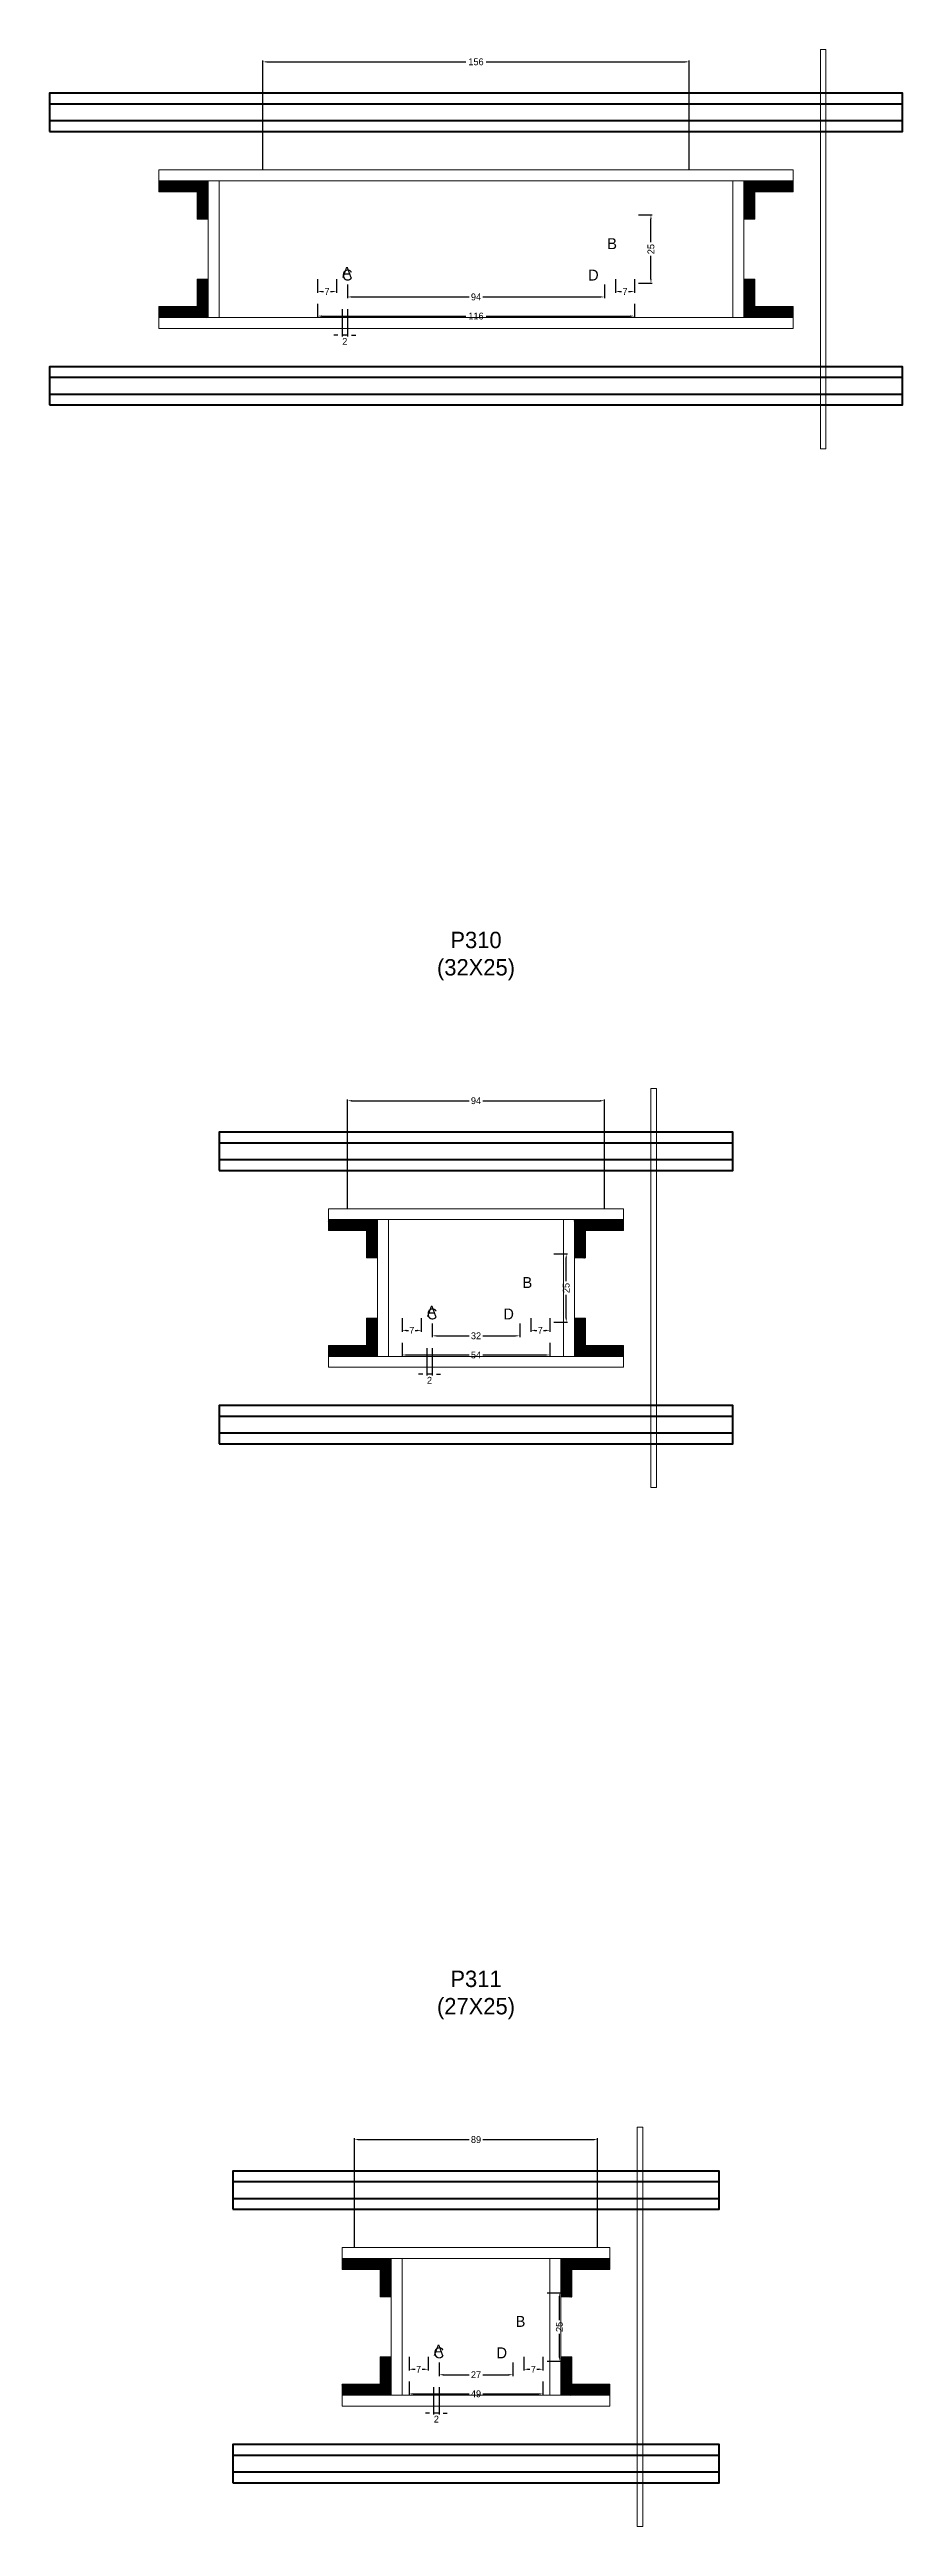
# Model space of a CAD drawing. Header units: centimetres. Extents: x -10500 to 4147, y -7606 to 295.
# Drawn here: x -156 to 156, y -5253 to -4347 of the extents above; entities that cross this region are included whole.
import ezdxf

# ---------------------------------------------------------------- set-up
doc = ezdxf.new("R2010")
doc.units = ezdxf.units.CM
for name, color, linetype in [('COTA', 241, 'Continuous'), ('GRAVATA', 224, 'Continuous'), ('Hachura', 251, 'Continuous'), ('NOMENCLATURA', 7, 'Continuous'), ('SARRAFO', 251, 'Continuous')]:
    doc.layers.add(name, color=color, linetype=linetype)
doc.dimstyles.new('cotax2', dxfattribs={"dimtxt": 2.5, "dimasz": 1.5, "dimexe": 0.5, "dimexo": 0.5, "dimgap": 0.5, "dimtad": 1, "dimcen": 2.5, "dimazin": 3, "dimtfac": 1, "dimtmove": 0, "dimatfit": 3})

# ---------------------------------------------------------------- blocks, each defined once
blk = doc.blocks.new('_CLOSEDFILLED')
at = {"color": 0, "linetype": 'BYBLOCK'}
blk.add_solid([(-1, 0.16), (0, 0), (-1, -0.16)], dxfattribs=at)
blk = doc.blocks.new('*D326')
for p, q in [((-58, -4440), (-58, -4445)), ((-56.5, -4444.5), (-3.75, -4444.5)), ((3.75, -4444.5), (56.5, -4444.5)), ((58, -4440), (58, -4445))]:
    blk.add_line(p, q)
at = {"layer": 'Defpoints'}
for p in [(-58, -4439.5), (-58, -4444.5), (58, -4439.5)]:
    blk.add_point(p, dxfattribs=at)
at = {"layer": 'COTA', "xscale": 1.5, "yscale": 1.5, "rotation": 180}
blk.add_blockref('_CLOSEDFILLED', (-58, -4444.5), dxfattribs=at)
at = {"layer": 'COTA', "xscale": 1.5, "yscale": 1.5}
blk.add_blockref('_CLOSEDFILLED', (58, -4444.5), dxfattribs=at)
at = {"layer": 'COTA', "insert": (0, -4444.5), "char_height": 2.5, "attachment_point": 5}
blk.add_mtext('116', dxfattribs=at)
blk = doc.blocks.new('*D327')
for p, q in [((-47, -4433), (-47, -4438)), ((-45.5, -4437.5), (-2.5, -4437.5)), ((2.5, -4437.5), (45.5, -4437.5)), ((47, -4433), (47, -4438))]:
    blk.add_line(p, q)
at = {"layer": 'Defpoints'}
for p in [(-47, -4432.5), (-47, -4437.5), (47, -4432.5)]:
    blk.add_point(p, dxfattribs=at)
at = {"layer": 'COTA', "xscale": 1.5, "yscale": 1.5, "rotation": 180}
blk.add_blockref('_CLOSEDFILLED', (-47, -4437.5), dxfattribs=at)
at = {"layer": 'COTA', "xscale": 1.5, "yscale": 1.5}
blk.add_blockref('_CLOSEDFILLED', (47, -4437.5), dxfattribs=at)
at = {"layer": 'COTA', "insert": (0, -4437.5), "char_height": 2.5, "attachment_point": 5}
blk.add_mtext('94', dxfattribs=at)
blk = doc.blocks.new('*D328')
for p, q in [((59.5, -4407.5), (64.5, -4407.5)), ((64, -4417.5), (64, -4409)), ((64, -4431), (64, -4422.5)), ((59.5, -4432.5), (64.5, -4432.5))]:
    blk.add_line(p, q)
at = {"layer": 'Defpoints'}
for p in [(59, -4407.5), (59, -4432.5), (64, -4432.5)]:
    blk.add_point(p, dxfattribs=at)
at = {"layer": 'COTA', "xscale": 1.5, "yscale": 1.5}
for p, rotation in [((64, -4407.5), 90), ((64, -4432.5), 270)]:
    blk.add_blockref('_CLOSEDFILLED', p, dxfattribs=dict(at, rotation=rotation))
at = {"layer": 'COTA', "insert": (64, -4420), "char_height": 2.5, "attachment_point": 5, "rotation": 90}
blk.add_mtext('25', dxfattribs=at)
blk = doc.blocks.new('*D329')
for p, q in [((-58, -4431), (-58, -4436)), ((-56.5, -4435.5), (-55.75, -4435.5)), ((-53.25, -4435.5), (-52.5, -4435.5)), ((-51, -4431), (-51, -4436))]:
    blk.add_line(p, q)
at = {"layer": 'Defpoints'}
for p in [(-58, -4430.5), (-58, -4435.5), (-51, -4430.5)]:
    blk.add_point(p, dxfattribs=at)
at = {"layer": 'COTA', "xscale": 1.5, "yscale": 1.5, "rotation": 180}
blk.add_blockref('_CLOSEDFILLED', (-58, -4435.5), dxfattribs=at)
at = {"layer": 'COTA', "xscale": 1.5, "yscale": 1.5}
blk.add_blockref('_CLOSEDFILLED', (-51, -4435.5), dxfattribs=at)
at = {"layer": 'COTA', "insert": (-54.5, -4435.5), "char_height": 2.5, "attachment_point": 5}
blk.add_mtext('7', dxfattribs=at)
blk = doc.blocks.new('*D330')
for p, q in [((51, -4431), (51, -4436)), ((52.5, -4435.5), (53.25, -4435.5)), ((55.75, -4435.5), (56.5, -4435.5)), ((58, -4431), (58, -4436))]:
    blk.add_line(p, q)
at = {"layer": 'Defpoints'}
for p in [(51, -4430.5), (51, -4435.5), (58, -4430.5)]:
    blk.add_point(p, dxfattribs=at)
at = {"layer": 'COTA', "xscale": 1.5, "yscale": 1.5, "rotation": 180}
blk.add_blockref('_CLOSEDFILLED', (51, -4435.5), dxfattribs=at)
at = {"layer": 'COTA', "xscale": 1.5, "yscale": 1.5}
blk.add_blockref('_CLOSEDFILLED', (58, -4435.5), dxfattribs=at)
at = {"layer": 'COTA', "insert": (54.5, -4435.5), "char_height": 2.5, "attachment_point": 5}
blk.add_mtext('7', dxfattribs=at)
blk = doc.blocks.new('*D331')
for p, q in [((-78, -4391), (-78, -4351)), ((-76.5, -4351.5), (-3.75, -4351.5)), ((3.75, -4351.5), (76.5, -4351.5)), ((78, -4391), (78, -4351))]:
    blk.add_line(p, q)
at = {"layer": 'Defpoints'}
for p in [(-78, -4351.5), (-78, -4391.5), (78, -4391.5)]:
    blk.add_point(p, dxfattribs=at)
at = {"layer": 'COTA', "xscale": 1.5, "yscale": 1.5, "rotation": 180}
blk.add_blockref('_CLOSEDFILLED', (-78, -4351.5), dxfattribs=at)
at = {"layer": 'COTA', "xscale": 1.5, "yscale": 1.5}
blk.add_blockref('_CLOSEDFILLED', (78, -4351.5), dxfattribs=at)
at = {"layer": 'COTA', "insert": (0, -4351.5), "char_height": 2.5, "attachment_point": 5}
blk.add_mtext('156', dxfattribs=at)
blk = doc.blocks.new('*D352')
for p, q in [((-27, -4820), (-27, -4825)), ((-25.5, -4824.5), (-2.5, -4824.5)), ((2.5, -4824.5), (25.5, -4824.5)), ((27, -4820), (27, -4825))]:
    blk.add_line(p, q)
at = {"layer": 'Defpoints'}
for p in [(-27, -4819.5), (27, -4819.5), (-27, -4824.5)]:
    blk.add_point(p, dxfattribs=at)
at = {"layer": 'COTA', "xscale": 1.5, "yscale": 1.5, "rotation": 180}
blk.add_blockref('_CLOSEDFILLED', (-27, -4824.5), dxfattribs=at)
at = {"layer": 'COTA', "xscale": 1.5, "yscale": 1.5}
blk.add_blockref('_CLOSEDFILLED', (27, -4824.5), dxfattribs=at)
at = {"layer": 'COTA', "insert": (0, -4824.5), "char_height": 2.5, "attachment_point": 5}
blk.add_mtext('54', dxfattribs=at)
blk = doc.blocks.new('*D353')
for p, q in [((-16, -4813), (-16, -4818)), ((-14.5, -4817.5), (-2.5, -4817.5)), ((2.5, -4817.5), (14.5, -4817.5)), ((16, -4813), (16, -4818))]:
    blk.add_line(p, q)
at = {"layer": 'Defpoints'}
for p in [(-16, -4812.5), (-16, -4817.5), (16, -4812.5)]:
    blk.add_point(p, dxfattribs=at)
at = {"layer": 'COTA', "xscale": 1.5, "yscale": 1.5, "rotation": 180}
blk.add_blockref('_CLOSEDFILLED', (-16, -4817.5), dxfattribs=at)
at = {"layer": 'COTA', "xscale": 1.5, "yscale": 1.5}
blk.add_blockref('_CLOSEDFILLED', (16, -4817.5), dxfattribs=at)
at = {"layer": 'COTA', "insert": (0, -4817.5), "char_height": 2.5, "attachment_point": 5}
blk.add_mtext('32', dxfattribs=at)
blk = doc.blocks.new('*D354')
for p, q in [((28.5, -4787.5), (33.5, -4787.5)), ((33, -4797.5), (33, -4789)), ((33, -4811), (33, -4802.5)), ((28.5, -4812.5), (33.5, -4812.5))]:
    blk.add_line(p, q)
at = {"layer": 'Defpoints'}
for p in [(28, -4787.5), (28, -4812.5), (33, -4812.5)]:
    blk.add_point(p, dxfattribs=at)
at = {"layer": 'COTA', "xscale": 1.5, "yscale": 1.5}
for p, rotation in [((33, -4787.5), 90), ((33, -4812.5), 270)]:
    blk.add_blockref('_CLOSEDFILLED', p, dxfattribs=dict(at, rotation=rotation))
at = {"layer": 'COTA', "insert": (33, -4800), "char_height": 2.5, "attachment_point": 5, "rotation": 90}
blk.add_mtext('25', dxfattribs=at)
blk = doc.blocks.new('*D355')
for p, q in [((-27, -4811), (-27, -4816)), ((-25.5, -4815.5), (-24.75, -4815.5)), ((-22.25, -4815.5), (-21.5, -4815.5)), ((-20, -4811), (-20, -4816))]:
    blk.add_line(p, q)
at = {"layer": 'Defpoints'}
for p in [(-27, -4810.5), (-20, -4810.5), (-27, -4815.5)]:
    blk.add_point(p, dxfattribs=at)
at = {"layer": 'COTA', "xscale": 1.5, "yscale": 1.5, "rotation": 180}
blk.add_blockref('_CLOSEDFILLED', (-27, -4815.5), dxfattribs=at)
at = {"layer": 'COTA', "xscale": 1.5, "yscale": 1.5}
blk.add_blockref('_CLOSEDFILLED', (-20, -4815.5), dxfattribs=at)
at = {"layer": 'COTA', "insert": (-23.5, -4815.5), "char_height": 2.5, "attachment_point": 5}
blk.add_mtext('7', dxfattribs=at)
blk = doc.blocks.new('*D356')
for p, q in [((20, -4811), (20, -4816)), ((21.5, -4815.5), (22.25, -4815.5)), ((24.75, -4815.5), (25.5, -4815.5)), ((27, -4811), (27, -4816))]:
    blk.add_line(p, q)
at = {"layer": 'Defpoints'}
for p in [(20, -4810.5), (27, -4810.5), (20, -4815.5)]:
    blk.add_point(p, dxfattribs=at)
at = {"layer": 'COTA', "xscale": 1.5, "yscale": 1.5, "rotation": 180}
blk.add_blockref('_CLOSEDFILLED', (20, -4815.5), dxfattribs=at)
at = {"layer": 'COTA', "xscale": 1.5, "yscale": 1.5}
blk.add_blockref('_CLOSEDFILLED', (27, -4815.5), dxfattribs=at)
at = {"layer": 'COTA', "insert": (23.5, -4815.5), "char_height": 2.5, "attachment_point": 5}
blk.add_mtext('7', dxfattribs=at)
blk = doc.blocks.new('*D357')
for p, q in [((-47, -4771), (-47, -4731)), ((-45.5, -4731.5), (-2.5, -4731.5)), ((2.5, -4731.5), (45.5, -4731.5)), ((47, -4771), (47, -4731))]:
    blk.add_line(p, q)
at = {"layer": 'Defpoints'}
for p in [(-47, -4731.5), (-47, -4771.5), (47, -4771.5)]:
    blk.add_point(p, dxfattribs=at)
at = {"layer": 'COTA', "xscale": 1.5, "yscale": 1.5, "rotation": 180}
blk.add_blockref('_CLOSEDFILLED', (-47, -4731.5), dxfattribs=at)
at = {"layer": 'COTA', "xscale": 1.5, "yscale": 1.5}
blk.add_blockref('_CLOSEDFILLED', (47, -4731.5), dxfattribs=at)
at = {"layer": 'COTA', "insert": (0, -4731.5), "char_height": 2.5, "attachment_point": 5}
blk.add_mtext('94', dxfattribs=at)
blk = doc.blocks.new('*D378')
for p, q in [((-24.5, -5200), (-24.5, -5205)), ((24.5, -5200), (24.5, -5205)), ((-23, -5204.5), (-2.5, -5204.5)), ((2.5, -5204.5), (23, -5204.5))]:
    blk.add_line(p, q)
at = {"layer": 'Defpoints'}
for p in [(-24.5, -5199.5), (24.5, -5199.5), (-24.5, -5204.5)]:
    blk.add_point(p, dxfattribs=at)
at = {"layer": 'COTA', "xscale": 1.5, "yscale": 1.5, "rotation": 180}
blk.add_blockref('_CLOSEDFILLED', (-24.5, -5204.5), dxfattribs=at)
at = {"layer": 'COTA', "xscale": 1.5, "yscale": 1.5}
blk.add_blockref('_CLOSEDFILLED', (24.5, -5204.5), dxfattribs=at)
at = {"layer": 'COTA', "insert": (0, -5204.5), "char_height": 2.5, "attachment_point": 5}
blk.add_mtext('49', dxfattribs=at)
blk = doc.blocks.new('*D379')
for p, q in [((-13.5, -5193), (-13.5, -5198)), ((-12, -5197.5), (-2.5, -5197.5)), ((2.5, -5197.5), (12, -5197.5)), ((13.5, -5193), (13.5, -5198))]:
    blk.add_line(p, q)
at = {"layer": 'Defpoints'}
for p in [(-13.5, -5192.5), (-13.5, -5197.5), (13.5, -5192.5)]:
    blk.add_point(p, dxfattribs=at)
at = {"layer": 'COTA', "xscale": 1.5, "yscale": 1.5, "rotation": 180}
blk.add_blockref('_CLOSEDFILLED', (-13.5, -5197.5), dxfattribs=at)
at = {"layer": 'COTA', "xscale": 1.5, "yscale": 1.5}
blk.add_blockref('_CLOSEDFILLED', (13.5, -5197.5), dxfattribs=at)
at = {"layer": 'COTA', "insert": (0, -5197.5), "char_height": 2.5, "attachment_point": 5}
blk.add_mtext('27', dxfattribs=at)
blk = doc.blocks.new('*D380')
for p, q in [((26, -5167.5), (31, -5167.5)), ((30.5, -5177.5), (30.5, -5169)), ((30.5, -5191), (30.5, -5182.5)), ((26, -5192.5), (31, -5192.5))]:
    blk.add_line(p, q)
at = {"layer": 'Defpoints'}
for p in [(25.5, -5167.5), (25.5, -5192.5), (30.5, -5192.5)]:
    blk.add_point(p, dxfattribs=at)
at = {"layer": 'COTA', "xscale": 1.5, "yscale": 1.5}
for p, rotation in [((30.5, -5167.5), 90), ((30.5, -5192.5), 270)]:
    blk.add_blockref('_CLOSEDFILLED', p, dxfattribs=dict(at, rotation=rotation))
at = {"layer": 'COTA', "insert": (30.5, -5180), "char_height": 2.5, "attachment_point": 5, "rotation": 90}
blk.add_mtext('25', dxfattribs=at)
blk = doc.blocks.new('*D381')
for p, q in [((-24.5, -5191), (-24.5, -5196)), ((-17.5, -5191), (-17.5, -5196)), ((-23, -5195.5), (-22.25, -5195.5)), ((-19.75, -5195.5), (-19, -5195.5))]:
    blk.add_line(p, q)
at = {"layer": 'Defpoints'}
for p in [(-24.5, -5190.5), (-17.5, -5190.5), (-24.5, -5195.5)]:
    blk.add_point(p, dxfattribs=at)
at = {"layer": 'COTA', "xscale": 1.5, "yscale": 1.5, "rotation": 180}
blk.add_blockref('_CLOSEDFILLED', (-24.5, -5195.5), dxfattribs=at)
at = {"layer": 'COTA', "xscale": 1.5, "yscale": 1.5}
blk.add_blockref('_CLOSEDFILLED', (-17.5, -5195.5), dxfattribs=at)
at = {"layer": 'COTA', "insert": (-21, -5195.5), "char_height": 2.5, "attachment_point": 5}
blk.add_mtext('7', dxfattribs=at)
blk = doc.blocks.new('*D382')
for p, q in [((17.5, -5191), (17.5, -5196)), ((24.5, -5191), (24.5, -5196)), ((19, -5195.5), (19.75, -5195.5)), ((22.25, -5195.5), (23, -5195.5))]:
    blk.add_line(p, q)
at = {"layer": 'Defpoints'}
for p in [(17.5, -5190.5), (24.5, -5190.5), (17.5, -5195.5)]:
    blk.add_point(p, dxfattribs=at)
at = {"layer": 'COTA', "xscale": 1.5, "yscale": 1.5, "rotation": 180}
blk.add_blockref('_CLOSEDFILLED', (17.5, -5195.5), dxfattribs=at)
at = {"layer": 'COTA', "xscale": 1.5, "yscale": 1.5}
blk.add_blockref('_CLOSEDFILLED', (24.5, -5195.5), dxfattribs=at)
at = {"layer": 'COTA', "insert": (21, -5195.5), "char_height": 2.5, "attachment_point": 5}
blk.add_mtext('7', dxfattribs=at)
blk = doc.blocks.new('*D383')
for p, q in [((-44.5, -5151), (-44.5, -5111)), ((-43, -5111.5), (-2.5, -5111.5)), ((2.5, -5111.5), (43, -5111.5)), ((44.5, -5151), (44.5, -5111))]:
    blk.add_line(p, q)
at = {"layer": 'Defpoints'}
for p in [(-44.5, -5111.5), (-44.5, -5151.5), (44.5, -5151.5)]:
    blk.add_point(p, dxfattribs=at)
at = {"layer": 'COTA', "xscale": 1.5, "yscale": 1.5, "rotation": 180}
blk.add_blockref('_CLOSEDFILLED', (-44.5, -5111.5), dxfattribs=at)
at = {"layer": 'COTA', "xscale": 1.5, "yscale": 1.5}
blk.add_blockref('_CLOSEDFILLED', (44.5, -5111.5), dxfattribs=at)
at = {"layer": 'COTA', "insert": (0, -5111.5), "char_height": 2.5, "attachment_point": 5}
blk.add_mtext('89', dxfattribs=at)

msp = doc.modelspace()

# ---------------------------------------------------------------- hatches: boundary and pattern name
at = {"layer": 'SARRAFO'}
h = msp.add_hatch(dxfattribs=at)
h.set_pattern_fill('SOLID', scale=2)
h.paths.add_polyline_path([(-116, -4399), (-102, -4399), (-102, -4395), (-116, -4395)])
h = msp.add_hatch(dxfattribs=at)
h.set_pattern_fill('SOLID', scale=2)
h.paths.add_polyline_path([(-102, -4409), (-98, -4409), (-98, -4395), (-102, -4395)])
h = msp.add_hatch(dxfattribs=at)
h.set_pattern_fill('SOLID', scale=2)
h.paths.add_polyline_path([(98, -4409), (102, -4409), (102, -4395), (98, -4395)])
h = msp.add_hatch(dxfattribs=at)
h.set_pattern_fill('SOLID', scale=2)
h.paths.add_polyline_path([(102, -4399), (116, -4399), (116, -4395), (102, -4395)])
h = msp.add_hatch(dxfattribs=at)
h.set_pattern_fill('SOLID', scale=2)
h.paths.add_polyline_path([(-102, -4445), (-98, -4445), (-98, -4431), (-102, -4431)])
h = msp.add_hatch(dxfattribs=at)
h.set_pattern_fill('SOLID', scale=2)
h.paths.add_polyline_path([(98, -4445), (102, -4445), (102, -4431), (98, -4431)])
h = msp.add_hatch(dxfattribs=at)
h.set_pattern_fill('SOLID', scale=2)
h.paths.add_polyline_path([(-116, -4445), (-102, -4445), (-102, -4441), (-116, -4441)])
h = msp.add_hatch(dxfattribs=at)
h.set_pattern_fill('SOLID', scale=2)
h.paths.add_polyline_path([(102, -4445), (116, -4445), (116, -4441), (102, -4441)])
h = msp.add_hatch(dxfattribs=at)
h.set_pattern_fill('SOLID', scale=2)
h.paths.add_polyline_path([(-54, -4779), (-40, -4779), (-40, -4775), (-54, -4775)])
h = msp.add_hatch(dxfattribs=at)
h.set_pattern_fill('SOLID', scale=2)
h.paths.add_polyline_path([(-40, -4789), (-36, -4789), (-36, -4775), (-40, -4775)])
h = msp.add_hatch(dxfattribs=at)
h.set_pattern_fill('SOLID', scale=2)
h.paths.add_polyline_path([(36, -4789), (40, -4789), (40, -4775), (36, -4775)])
h = msp.add_hatch(dxfattribs=at)
h.set_pattern_fill('SOLID', scale=2)
h.paths.add_polyline_path([(40, -4779), (54, -4779), (54, -4775), (40, -4775)])
h = msp.add_hatch(dxfattribs=at)
h.set_pattern_fill('SOLID', scale=2)
h.paths.add_polyline_path([(-40, -4825), (-36, -4825), (-36, -4811), (-40, -4811)])
h = msp.add_hatch(dxfattribs=at)
h.set_pattern_fill('SOLID', scale=2)
h.paths.add_polyline_path([(36, -4825), (40, -4825), (40, -4811), (36, -4811)])
h = msp.add_hatch(dxfattribs=at)
h.set_pattern_fill('SOLID', scale=2)
h.paths.add_polyline_path([(-54, -4825), (-40, -4825), (-40, -4821), (-54, -4821)])
h = msp.add_hatch(dxfattribs=at)
h.set_pattern_fill('SOLID', scale=2)
h.paths.add_polyline_path([(40, -4825), (54, -4825), (54, -4821), (40, -4821)])
h = msp.add_hatch(dxfattribs=at)
h.set_pattern_fill('SOLID', scale=2)
h.paths.add_polyline_path([(-49, -5159), (-35, -5159), (-35, -5155), (-49, -5155)])
h = msp.add_hatch(dxfattribs=at)
h.set_pattern_fill('SOLID', scale=2)
h.paths.add_polyline_path([(-35, -5169), (-31, -5169), (-31, -5155), (-35, -5155)])
h = msp.add_hatch(dxfattribs=at)
h.set_pattern_fill('SOLID', scale=2)
h.paths.add_polyline_path([(31, -5169), (35, -5169), (35, -5155), (31, -5155)])
h = msp.add_hatch(dxfattribs=at)
h.set_pattern_fill('SOLID', scale=2)
h.paths.add_polyline_path([(35, -5159), (49, -5159), (49, -5155), (35, -5155)])
h = msp.add_hatch(dxfattribs=at)
h.set_pattern_fill('SOLID', scale=2)
h.paths.add_polyline_path([(-35, -5205), (-31, -5205), (-31, -5191), (-35, -5191)])
h = msp.add_hatch(dxfattribs=at)
h.set_pattern_fill('SOLID', scale=2)
h.paths.add_polyline_path([(31, -5205), (35, -5205), (35, -5191), (31, -5191)])
h = msp.add_hatch(dxfattribs=at)
h.set_pattern_fill('SOLID', scale=2)
h.paths.add_polyline_path([(-49, -5205), (-35, -5205), (-35, -5201), (-49, -5201)])
h = msp.add_hatch(dxfattribs=at)
h.set_pattern_fill('SOLID', scale=2)
h.paths.add_polyline_path([(35, -5205), (49, -5205), (49, -5201), (35, -5201)])

# ---------------------------------------------------------------- linework, layer by layer
at = {"layer": 'GRAVATA', "lineweight": 50}
for points in [[(-156, -4377), (156, -4377), (156, -4363), (-156, -4363)], [(-156, -4373), (156, -4373), (156, -4367), (-156, -4367)], [(-156, -4477), (156, -4477), (156, -4463), (-156, -4463)], [(-156, -4473), (156, -4473), (156, -4467), (-156, -4467)], [(-94, -4757), (94, -4757), (94, -4743), (-94, -4743)], [(-94, -4753), (94, -4753), (94, -4747), (-94, -4747)], [(-94, -4857), (94, -4857), (94, -4843), (-94, -4843)], [(-94, -4853), (94, -4853), (94, -4847), (-94, -4847)], [(-89, -5137), (89, -5137), (89, -5123), (-89, -5123)], [(-89, -5133), (89, -5133), (89, -5127), (-89, -5127)], [(-89, -5237), (89, -5237), (89, -5223), (-89, -5223)], [(-89, -5233), (89, -5233), (89, -5227), (-89, -5227)]]:
    msp.add_lwpolyline(points, close=True, dxfattribs=at)
at = {"layer": 'Hachura', "lineweight": 13}
for points in [[(126, -4493), (128, -4493), (128, -4347), (126, -4347)], [(64, -4873), (66, -4873), (66, -4727), (64, -4727)], [(59, -5253), (61, -5253), (61, -5107), (59, -5107)]]:
    msp.add_lwpolyline(points, close=True, dxfattribs=at)
at = {"layer": 'Hachura', "lineweight": 18}
for points in [[(-116, -4395), (116, -4395), (116, -4391), (-116, -4391)], [(-98, -4445), (-94, -4445), (-94, -4395), (-98, -4395)], [(94, -4445), (98, -4445), (98, -4395), (94, -4395)], [(-116, -4449), (116, -4449), (116, -4445), (-116, -4445)], [(-54, -4775), (54, -4775), (54, -4771), (-54, -4771)], [(-36, -4825), (-32, -4825), (-32, -4775), (-36, -4775)], [(32, -4825), (36, -4825), (36, -4775), (32, -4775)], [(-54, -4829), (54, -4829), (54, -4825), (-54, -4825)], [(-49, -5155), (49, -5155), (49, -5151), (-49, -5151)], [(-31, -5205), (-27, -5205), (-27, -5155), (-31, -5155)], [(27, -5205), (31, -5205), (31, -5155), (27, -5155)], [(-49, -5209), (49, -5209), (49, -5205), (-49, -5205)]]:
    msp.add_lwpolyline(points, close=True, dxfattribs=at)
at = {"layer": 'SARRAFO', "lineweight": 13}
for points in [[(-116, -4399), (-102, -4399), (-102, -4395), (-116, -4395)], [(-102, -4409), (-98, -4409), (-98, -4395), (-102, -4395)], [(98, -4409), (102, -4409), (102, -4395), (98, -4395)], [(102, -4399), (116, -4399), (116, -4395), (102, -4395)], [(-102, -4445), (-98, -4445), (-98, -4431), (-102, -4431)], [(98, -4445), (102, -4445), (102, -4431), (98, -4431)], [(-116, -4445), (-102, -4445), (-102, -4441), (-116, -4441)], [(102, -4445), (116, -4445), (116, -4441), (102, -4441)], [(-54, -4779), (-40, -4779), (-40, -4775), (-54, -4775)], [(-40, -4789), (-36, -4789), (-36, -4775), (-40, -4775)], [(36, -4789), (40, -4789), (40, -4775), (36, -4775)], [(40, -4779), (54, -4779), (54, -4775), (40, -4775)], [(-40, -4825), (-36, -4825), (-36, -4811), (-40, -4811)], [(36, -4825), (40, -4825), (40, -4811), (36, -4811)], [(-54, -4825), (-40, -4825), (-40, -4821), (-54, -4821)], [(40, -4825), (54, -4825), (54, -4821), (40, -4821)], [(-49, -5159), (-35, -5159), (-35, -5155), (-49, -5155)], [(-35, -5169), (-31, -5169), (-31, -5155), (-35, -5155)], [(31, -5169), (35, -5169), (35, -5155), (31, -5155)], [(35, -5159), (49, -5159), (49, -5155), (35, -5155)], [(-35, -5205), (-31, -5205), (-31, -5191), (-35, -5191)], [(31, -5205), (35, -5205), (35, -5191), (31, -5191)], [(-49, -5205), (-35, -5205), (-35, -5201), (-49, -5201)], [(35, -5205), (49, -5205), (49, -5201), (35, -5201)]]:
    msp.add_lwpolyline(points, close=True, dxfattribs=at)

# ---------------------------------------------------------------- texts
at = {"layer": 'NOMENCLATURA'}
for s, p in [('B', (48, -4420)), ('A', (-49, -4430.5)), ('C', (-49, -4431.5)), ('D', (41, -4431.5)), ('B', (17, -4800)), ('A', (-18, -4810.5)), ('C', (-18, -4811.5)), ('D', (10, -4811.5)), ('B', (14.5, -5180)), ('A', (-15.5, -5190.5)), ('C', (-15.5, -5191.5)), ('D', (7.5, -5191.5))]:
    msp.add_text(s, height=4, dxfattribs=at).set_placement(p)
at = {"layer": 'NOMENCLATURA', "char_height": 6, "attachment_point": 8}
for s, insert in [('P310\\P(32X25)', (0, -4687.5)), ('P311\\P(27X25)', (0, -5067.5))]:
    msp.add_mtext(s, dxfattribs=dict(at, insert=insert))

# ---------------------------------------------------------------- dimensions: what is measured, and where the dimension line sits
at = {"layer": 'COTA'}
for base, p1, p2, picture, middle in [((-78, -4351.5), (-78, -4391.5), (78, -4391.5), '*D331', (0, -4351.5)), ((-58, -4435.5), (-58, -4430.5), (-51, -4430.5), '*D329', (-54.5, -4435.5)), ((-47, -4437.5), (-47, -4432.5), (47, -4432.5), '*D327', (0, -4437.5)), ((51, -4435.5), (51, -4430.5), (58, -4430.5), '*D330', (54.5, -4435.5)), ((-58, -4444.5), (-58, -4439.5), (58, -4439.5), '*D326', (0, -4444.5)), ((-47, -4731.5), (-47, -4771.5), (47, -4771.5), '*D357', (0, -4731.5)), ((-27, -4815.5), (-27, -4810.5), (-20, -4810.5), '*D355', (-23.5, -4815.5)), ((20, -4815.5), (20, -4810.5), (27, -4810.5), '*D356', (23.5, -4815.5)), ((-27, -4824.5), (-27, -4819.5), (27, -4819.5), '*D352', (0, -4824.5)), ((-16, -4817.5), (-16, -4812.5), (16, -4812.5), '*D353', (0, -4817.5)), ((-44.5, -5111.5), (-44.5, -5151.5), (44.5, -5151.5), '*D383', (0, -5111.5)), ((-24.5, -5195.5), (-24.5, -5190.5), (-17.5, -5190.5), '*D381', (-21, -5195.5)), ((17.5, -5195.5), (17.5, -5190.5), (24.5, -5190.5), '*D382', (21, -5195.5)), ((-24.5, -5204.5), (-24.5, -5199.5), (24.5, -5199.5), '*D378', (0, -5204.5)), ((-13.5, -5197.5), (-13.5, -5192.5), (13.5, -5192.5), '*D379', (0, -5197.5))]:
    dim = msp.add_linear_dim(base=base, p1=p1, p2=p2, dimstyle='cotax2', dxfattribs=at)
    dim.commit()
    dim.dimension.update_dxf_attribs({"geometry": picture, "text_midpoint": middle})
for base, p1, p2, picture, middle in [((64, -4432.5), (59, -4432.5), (59, -4407.5), '*D328', (64, -4420)), ((33, -4812.5), (28, -4812.5), (28, -4787.5), '*D354', (33, -4800)), ((30.5, -5192.5), (25.5, -5192.5), (25.5, -5167.5), '*D380', (30.5, -5180))]:
    dim = msp.add_linear_dim(base=base, p1=p1, p2=p2, angle=90, dimstyle='cotax2', dxfattribs=at)
    dim.commit()
    dim.dimension.update_dxf_attribs({"geometry": picture, "text_midpoint": middle})
for base, p1, p2 in [((-47, -4451.5), (-47, -4441.5), (-49, -4441.5)), ((-16, -4831.5), (-16, -4821.5), (-18, -4821.5)), ((-13.5, -5211.5), (-13.5, -5201.5), (-15.5, -5201.5))]:
    msp.add_linear_dim(base=base, p1=p1, p2=p2, dimstyle='cotax2', dxfattribs=at).render()

doc.saveas('drawing.dxf')
